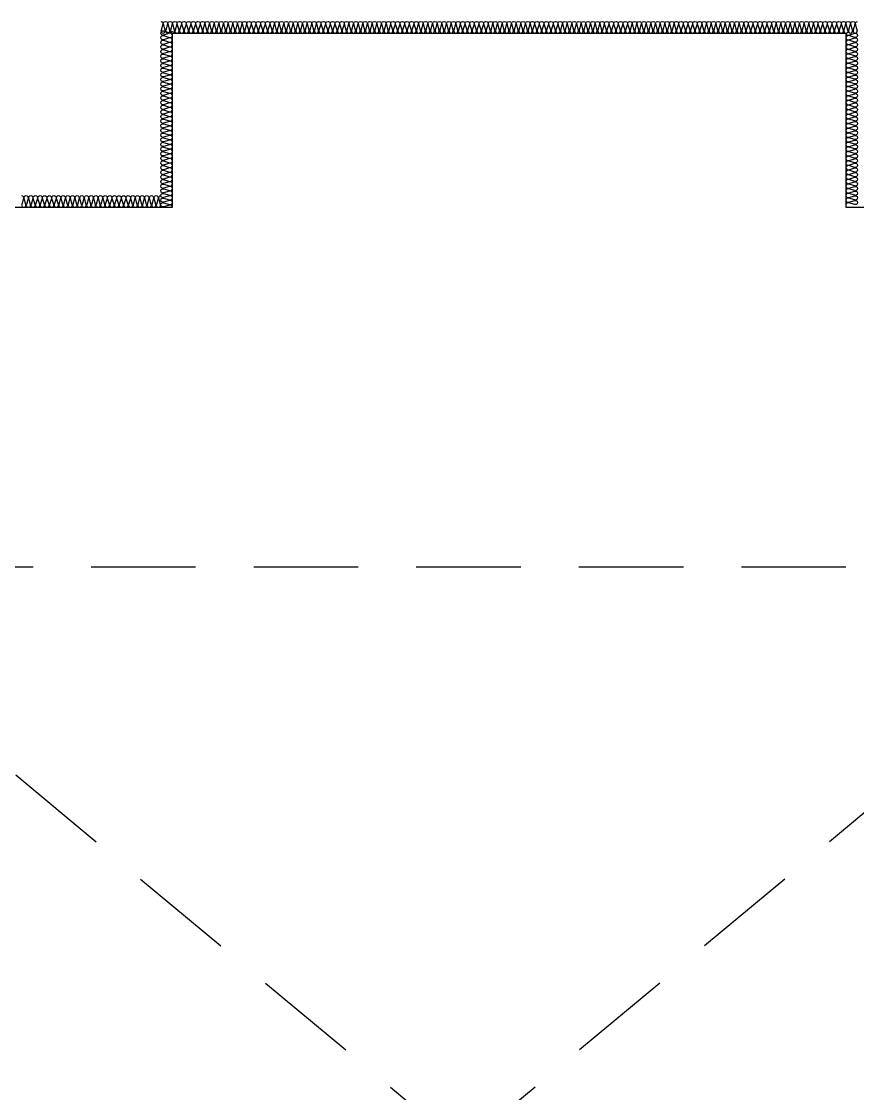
# Model space of a CAD drawing. Header units: millimetres. Extents: x 17311 to 801382, y -242618 to -104888.
# Drawn here: x 537811 to 541411, y -199148 to -194529 of the extents above; entities that cross this region are included whole.
import ezdxf

# ---------------------------------------------------------------- set-up
doc = ezdxf.new("R2010")
doc.units = ezdxf.units.MM
doc.header["$LTSCALE"] = 250
doc.linetypes.add('HID', pattern=[2.8, 1.8, -1])
doc.layers.add('A-ELE-8', color=8, linetype='Continuous')
doc.layers.add('ISL', color=251, linetype='Continuous')

msp = doc.modelspace()

# ---------------------------------------------------------------- linework, layer by layer
at = {"layer": 'A-ELE-8', "linetype": 'HID'}
for p, q in [((542710.7, -196879.5), (536710.7, -201879.5)), ((536710.7, -196879.5), (542710.7, -201879.5))]:
    msp.add_line(p, q, dxfattribs=at)
msp.add_lwpolyline([(536710.7, -196879.5), (542710.7, -196879.5), (542710.7, -201879.5), (536710.7, -201879.5)], close=True, dxfattribs=at)
at = {"layer": 'ISL'}
for points in [[(538410.7, -194529.5, -0.509039), (538419.5, -194541.6), (538411.8, -194567.4, 0.509267), (538420.7, -194579.5, 0.509267), (538429.5, -194567.4), (538421.8, -194541.6, -1.372593), (538439.5, -194541.6), (538431.8, -194567.4, 0.509267), (538440.7, -194579.5, 0.509267), (538449.5, -194567.4), (538441.8, -194541.6, -1.372593), (538459.5, -194541.6), (538451.8, -194567.4, 0.509267), (538460.7, -194579.5, 0.509267), (538469.5, -194567.4), (538461.8, -194541.6, -1.372593), (538479.5, -194541.6), (538471.8, -194567.4, 0.509267), (538480.7, -194579.5, 0.509267), (538489.5, -194567.4), (538481.8, -194541.6, -1.372593), (538499.5, -194541.6), (538491.8, -194567.4, 0.509267), (538500.7, -194579.5, 0.509267), (538509.5, -194567.4), (538501.8, -194541.6, -1.372593), (538519.5, -194541.6), (538511.8, -194567.4, 0.509267), (538520.7, -194579.5, 0.509267), (538529.5, -194567.4), (538521.8, -194541.6, -1.372593), (538539.5, -194541.6), (538531.8, -194567.4, 0.509267), (538540.7, -194579.5, 0.509267), (538549.5, -194567.4), (538541.8, -194541.6, -1.372593), (538559.5, -194541.6), (538551.8, -194567.4, 0.509267), (538560.7, -194579.5, 0.509267), (538569.5, -194567.4), (538561.8, -194541.6, -1.372593), (538579.5, -194541.6), (538571.8, -194567.4, 0.509267), (538580.7, -194579.5, 0.509267), (538589.5, -194567.4), (538581.8, -194541.6, -1.372593), (538599.5, -194541.6), (538591.8, -194567.4, 0.509267), (538600.7, -194579.5, 0.509267), (538609.5, -194567.4), (538601.8, -194541.6, -1.372593), (538619.5, -194541.6), (538611.8, -194567.4, 0.509267), (538620.7, -194579.5, 0.509267), (538629.5, -194567.4), (538621.8, -194541.6, -1.372593), (538639.5, -194541.6), (538631.8, -194567.4, 0.509267), (538640.7, -194579.5, 0.509267), (538649.5, -194567.4), (538641.8, -194541.6, -1.372593), (538659.5, -194541.6), (538651.8, -194567.4, 0.509267), (538660.7, -194579.5, 0.509267), (538669.5, -194567.4), (538661.8, -194541.6, -1.372593), (538679.5, -194541.6), (538671.8, -194567.4, 0.509267), (538680.7, -194579.5, 0.509267), (538689.5, -194567.4), (538681.8, -194541.6, -1.372593), (538699.5, -194541.6), (538691.8, -194567.4, 0.509267), (538700.7, -194579.5, 0.509267), (538709.5, -194567.4), (538701.8, -194541.6, -1.372593), (538719.5, -194541.6), (538711.8, -194567.4, 0.509267), (538720.7, -194579.5, 0.509267), (538729.5, -194567.4), (538721.8, -194541.6, -1.372593), (538739.5, -194541.6), (538731.8, -194567.4, 0.509267), (538740.7, -194579.5, 0.509267), (538749.5, -194567.4), (538741.8, -194541.6, -1.372593), (538759.5, -194541.6), (538751.8, -194567.4, 0.509267), (538760.7, -194579.5, 0.509267), (538769.5, -194567.4), (538761.8, -194541.6, -1.372593), (538779.5, -194541.6), (538771.8, -194567.4, 0.509267), (538780.7, -194579.5, 0.509267), (538789.5, -194567.4), (538781.8, -194541.6, -1.372593), (538799.5, -194541.6), (538791.8, -194567.4, 0.509267), (538800.7, -194579.5, 0.509267), (538809.5, -194567.4), (538801.8, -194541.6, -1.372593), (538819.5, -194541.6), (538811.8, -194567.4, 0.509267), (538820.7, -194579.5, 0.509267), (538829.5, -194567.4), (538821.8, -194541.6, -1.372593), (538839.5, -194541.6), (538831.8, -194567.4, 0.509267), (538840.7, -194579.5, 0.509267), (538849.5, -194567.4), (538841.8, -194541.6, -1.372593), (538859.5, -194541.6), (538851.8, -194567.4, 0.509267), (538860.7, -194579.5, 0.509267), (538869.5, -194567.4), (538861.8, -194541.6, -1.372593), (538879.5, -194541.6), (538871.8, -194567.4, 0.509267), (538880.7, -194579.5, 0.509267), (538889.5, -194567.4), (538881.8, -194541.6, -1.372593), (538899.5, -194541.6), (538891.8, -194567.4, 0.509267), (538900.7, -194579.5, 0.509267), (538909.5, -194567.4), (538901.8, -194541.6, -1.372593), (538919.5, -194541.6), (538911.8, -194567.4, 0.509267), (538920.7, -194579.5, 0.509267), (538929.5, -194567.4), (538921.8, -194541.6, -1.372593), (538939.5, -194541.6), (538931.8, -194567.4, 0.509267), (538940.7, -194579.5, 0.509267), (538949.5, -194567.4), (538941.8, -194541.6, -1.372593), (538959.5, -194541.6), (538951.8, -194567.4, 0.509267), (538960.7, -194579.5, 0.509267), (538969.5, -194567.4), (538961.8, -194541.6, -1.372593), (538979.5, -194541.6), (538971.8, -194567.4, 0.509267), (538980.7, -194579.5, 0.509267), (538989.5, -194567.4), (538981.8, -194541.6, -1.372593), (538999.5, -194541.6), (538991.8, -194567.4, 0.509267), (539000.7, -194579.5, 0.509267), (539009.5, -194567.4), (539001.8, -194541.6, -1.372593), (539019.5, -194541.6), (539011.8, -194567.4, 0.509267), (539020.7, -194579.5, 0.509267), (539029.5, -194567.4), (539021.8, -194541.6, -1.372593), (539039.5, -194541.6), (539031.8, -194567.4, 0.509267), (539040.7, -194579.5, 0.509267), (539049.5, -194567.4), (539041.8, -194541.6, -1.372593), (539059.5, -194541.6), (539051.8, -194567.4, 0.509267), (539060.7, -194579.5, 0.509267), (539069.5, -194567.4), (539061.8, -194541.6, -1.372593), (539079.5, -194541.6), (539071.8, -194567.4, 0.509267), (539080.7, -194579.5, 0.509267), (539089.5, -194567.4), (539081.8, -194541.6, -1.372593), (539099.5, -194541.6), (539091.8, -194567.4, 0.509267), (539100.7, -194579.5, 0.509267), (539109.5, -194567.4), (539101.8, -194541.6, -1.372593), (539119.5, -194541.6), (539111.8, -194567.4, 0.509267), (539120.7, -194579.5, 0.509267), (539129.5, -194567.4), (539121.8, -194541.6, -1.372593), (539139.5, -194541.6), (539131.8, -194567.4, 0.509267), (539140.7, -194579.5, 0.509267), (539149.5, -194567.4), (539141.8, -194541.6, -1.372593), (539159.5, -194541.6), (539151.8, -194567.4, 0.509267), (539160.7, -194579.5, 0.509267), (539169.5, -194567.4), (539161.8, -194541.6, -1.372593), (539179.5, -194541.6), (539171.8, -194567.4, 0.509267), (539180.7, -194579.5, 0.509267), (539189.5, -194567.4), (539181.8, -194541.6, -1.372593), (539199.5, -194541.6), (539191.8, -194567.4, 0.509267), (539200.7, -194579.5, 0.509267), (539209.5, -194567.4), (539201.8, -194541.6, -1.372593), (539219.5, -194541.6), (539211.8, -194567.4, 0.509267), (539220.7, -194579.5, 0.509267), (539229.5, -194567.4), (539221.8, -194541.6, -1.372593), (539239.5, -194541.6), (539231.8, -194567.4, 0.509267), (539240.7, -194579.5, 0.509267), (539249.5, -194567.4), (539241.8, -194541.6, -1.372593), (539259.5, -194541.6), (539251.8, -194567.4, 0.509267), (539260.7, -194579.5, 0.509267), (539269.5, -194567.4), (539261.8, -194541.6, -1.372593), (539279.5, -194541.6), (539271.8, -194567.4, 0.509267), (539280.7, -194579.5, 0.509267), (539289.5, -194567.4), (539281.8, -194541.6, -1.372593), (539299.5, -194541.6), (539291.8, -194567.4, 0.509267), (539300.7, -194579.5, 0.509267), (539309.5, -194567.4), (539301.8, -194541.6, -1.372593), (539319.5, -194541.6), (539311.8, -194567.4, 0.509267), (539320.7, -194579.5, 0.509267), (539329.5, -194567.4), (539321.8, -194541.6, -1.372593), (539339.5, -194541.6), (539331.8, -194567.4, 0.509267), (539340.7, -194579.5, 0.509267), (539349.5, -194567.4), (539341.8, -194541.6, -1.372593), (539359.5, -194541.6), (539351.8, -194567.4, 0.509267), (539360.7, -194579.5, 0.509267), (539369.5, -194567.4), (539361.8, -194541.6, -1.372593), (539379.5, -194541.6), (539371.8, -194567.4, 0.509267), (539380.7, -194579.5, 0.509267), (539389.5, -194567.4), (539381.8, -194541.6, -1.372593), (539399.5, -194541.6), (539391.8, -194567.4, 0.509267), (539400.7, -194579.5, 0.509267), (539409.5, -194567.4), (539401.8, -194541.6, -1.372593), (539419.5, -194541.6), (539411.8, -194567.4, 0.509267), (539420.7, -194579.5, 0.509267), (539429.5, -194567.4), (539421.8, -194541.6, -1.372593), (539439.5, -194541.6), (539431.8, -194567.4, 0.509267), (539440.7, -194579.5, 0.509267), (539449.5, -194567.4), (539441.8, -194541.6, -1.372593), (539459.5, -194541.6), (539451.8, -194567.4, 0.509267), (539460.7, -194579.5, 0.509267), (539469.5, -194567.4), (539461.8, -194541.6, -1.372593), (539479.5, -194541.6), (539471.8, -194567.4, 0.509267), (539480.7, -194579.5, 0.509267), (539489.5, -194567.4), (539481.8, -194541.6, -1.372593), (539499.5, -194541.6), (539491.8, -194567.4, 0.509267), (539500.7, -194579.5, 0.509267), (539509.5, -194567.4), (539501.8, -194541.6, -1.372593), (539519.5, -194541.6), (539511.8, -194567.4, 0.509267), (539520.7, -194579.5, 0.509267), (539529.5, -194567.4), (539521.8, -194541.6, -1.372593), (539539.5, -194541.6), (539531.8, -194567.4, 0.509267), (539540.7, -194579.5, 0.509267), (539549.5, -194567.4), (539541.8, -194541.6, -1.372593), (539559.5, -194541.6), (539551.8, -194567.4, 0.509267), (539560.7, -194579.5, 0.509267), (539569.5, -194567.4), (539561.8, -194541.6, -1.372593), (539579.5, -194541.6), (539571.8, -194567.4, 0.509267), (539580.7, -194579.5, 0.509267), (539589.5, -194567.4), (539581.8, -194541.6, -1.372593), (539599.5, -194541.6), (539591.8, -194567.4, 0.509267), (539600.7, -194579.5, 0.509267), (539609.5, -194567.4), (539601.8, -194541.6, -1.372593), (539619.5, -194541.6), (539611.8, -194567.4, 0.509267), (539620.7, -194579.5, 0.509267), (539629.5, -194567.4), (539621.8, -194541.6, -1.372593), (539639.5, -194541.6), (539631.8, -194567.4, 0.509267), (539640.7, -194579.5, 0.509267), (539649.5, -194567.4), (539641.8, -194541.6, -1.372593), (539659.5, -194541.6), (539651.8, -194567.4, 0.509267), (539660.7, -194579.5, 0.509267), (539669.5, -194567.4), (539661.8, -194541.6, -1.372593), (539679.5, -194541.6), (539671.8, -194567.4, 0.509267), (539680.7, -194579.5, 0.509267), (539689.5, -194567.4), (539681.8, -194541.6, -1.372593), (539699.5, -194541.6), (539691.8, -194567.4, 0.509267), (539700.7, -194579.5, 0.509267), (539709.5, -194567.4), (539701.8, -194541.6, -1.372593), (539719.5, -194541.6), (539711.8, -194567.4, 0.509267), (539720.7, -194579.5, 0.509267), (539729.5, -194567.4), (539721.8, -194541.6, -1.372593), (539739.5, -194541.6), (539731.8, -194567.4, 0.509267), (539740.7, -194579.5, 0.509267), (539749.5, -194567.4), (539741.8, -194541.6, -1.372593), (539759.5, -194541.6), (539751.8, -194567.4, 0.509267), (539760.7, -194579.5, 0.509267), (539769.5, -194567.4), (539761.8, -194541.6, -1.372593), (539779.5, -194541.6), (539771.8, -194567.4, 0.509267), (539780.7, -194579.5, 0.509267), (539789.5, -194567.4), (539781.8, -194541.6, -1.372593), (539799.5, -194541.6), (539791.8, -194567.4, 0.509267), (539800.7, -194579.5, 0.509267), (539809.5, -194567.4), (539801.8, -194541.6, -1.372593), (539819.5, -194541.6), (539811.8, -194567.4, 0.509267), (539820.7, -194579.5, 0.509267), (539829.5, -194567.4), (539821.8, -194541.6, -1.372593), (539839.5, -194541.6), (539831.8, -194567.4, 0.509267), (539840.7, -194579.5, 0.509267), (539849.5, -194567.4), (539841.8, -194541.6, -1.372593), (539859.5, -194541.6), (539851.8, -194567.4, 0.509267), (539860.7, -194579.5, 0.509267), (539869.5, -194567.4), (539861.8, -194541.6, -1.372593), (539879.5, -194541.6), (539871.8, -194567.4, 0.509267), (539880.7, -194579.5, 0.509267), (539889.5, -194567.4), (539881.8, -194541.6, -1.372593), (539899.5, -194541.6), (539891.8, -194567.4, 0.509267), (539900.7, -194579.5, 0.509267), (539909.5, -194567.4), (539901.8, -194541.6, -1.372593), (539919.5, -194541.6), (539911.8, -194567.4, 0.509267), (539920.7, -194579.5, 0.509267), (539929.5, -194567.4), (539921.8, -194541.6, -1.372593), (539939.5, -194541.6), (539931.8, -194567.4, 0.509267), (539940.7, -194579.5, 0.509267), (539949.5, -194567.4), (539941.8, -194541.6, -1.372593), (539959.5, -194541.6), (539951.8, -194567.4, 0.509267), (539960.7, -194579.5, 0.509267), (539969.5, -194567.4), (539961.8, -194541.6, -1.372593), (539979.5, -194541.6), (539971.8, -194567.4, 0.509267), (539980.7, -194579.5, 0.509267), (539989.5, -194567.4), (539981.8, -194541.6, -1.372593), (539999.5, -194541.6), (539991.8, -194567.4, 0.509267), (540000.7, -194579.5, 0.509267), (540009.5, -194567.4), (540001.8, -194541.6, -1.372593), (540019.5, -194541.6), (540011.8, -194567.4, 0.509267), (540020.7, -194579.5, 0.509267), (540029.5, -194567.4), (540021.8, -194541.6, -1.372593), (540039.5, -194541.6), (540031.8, -194567.4, 0.509267), (540040.7, -194579.5, 0.509267), (540049.5, -194567.4), (540041.8, -194541.6, -1.372593), (540059.5, -194541.6), (540051.8, -194567.4, 0.509267), (540060.7, -194579.5, 0.509267), (540069.5, -194567.4), (540061.8, -194541.6, -1.372593), (540079.5, -194541.6), (540071.8, -194567.4, 0.509267), (540080.7, -194579.5, 0.509267), (540089.5, -194567.4), (540081.8, -194541.6, -1.372593), (540099.5, -194541.6), (540091.8, -194567.4, 0.509267), (540100.7, -194579.5, 0.509267), (540109.5, -194567.4), (540101.8, -194541.6, -1.372593), (540119.5, -194541.6), (540111.8, -194567.4, 0.509267), (540120.7, -194579.5, 0.509267), (540129.5, -194567.4), (540121.8, -194541.6, -1.372593), (540139.5, -194541.6), (540131.8, -194567.4, 0.509267), (540140.7, -194579.5, 0.509267), (540149.5, -194567.4), (540141.8, -194541.6, -1.372593), (540159.5, -194541.6), (540151.8, -194567.4, 0.509267), (540160.7, -194579.5, 0.509267), (540169.5, -194567.4), (540161.8, -194541.6, -1.372593), (540179.5, -194541.6), (540171.8, -194567.4, 0.509267), (540180.7, -194579.5, 0.509267), (540189.5, -194567.4), (540181.8, -194541.6, -1.372593), (540199.5, -194541.6), (540191.8, -194567.4, 0.509267), (540200.7, -194579.5, 0.509267), (540209.5, -194567.4), (540201.8, -194541.6, -1.372593), (540219.5, -194541.6), (540211.8, -194567.4, 0.509267), (540220.7, -194579.5, 0.509267), (540229.5, -194567.4), (540221.8, -194541.6, -1.372593), (540239.5, -194541.6), (540231.8, -194567.4, 0.509267), (540240.7, -194579.5, 0.509267), (540249.5, -194567.4), (540241.8, -194541.6, -1.372593), (540259.5, -194541.6), (540251.8, -194567.4, 0.509267), (540260.7, -194579.5, 0.509267), (540269.5, -194567.4), (540261.8, -194541.6, -1.372593), (540279.5, -194541.6), (540271.8, -194567.4, 0.509267), (540280.7, -194579.5, 0.509267), (540289.5, -194567.4), (540281.8, -194541.6, -1.372593), (540299.5, -194541.6), (540291.8, -194567.4, 0.509267), (540300.7, -194579.5, 0.509267), (540309.5, -194567.4), (540301.8, -194541.6, -1.372593), (540319.5, -194541.6), (540311.8, -194567.4, 0.509267), (540320.7, -194579.5, 0.509267), (540329.5, -194567.4), (540321.8, -194541.6, -1.372593), (540339.5, -194541.6), (540331.8, -194567.4, 0.509267), (540340.7, -194579.5, 0.509267), (540349.5, -194567.4), (540341.8, -194541.6, -1.372593), (540359.5, -194541.6), (540351.8, -194567.4, 0.509267), (540360.7, -194579.5, 0.509267), (540369.5, -194567.4), (540361.8, -194541.6, -1.372593), (540379.5, -194541.6), (540371.8, -194567.4, 0.509267), (540380.7, -194579.5, 0.509267), (540389.5, -194567.4), (540381.8, -194541.6, -1.372593), (540399.5, -194541.6), (540391.8, -194567.4, 0.509267), (540400.7, -194579.5, 0.509267), (540409.5, -194567.4), (540401.8, -194541.6, -1.372593), (540419.5, -194541.6), (540411.8, -194567.4, 0.509267), (540420.7, -194579.5, 0.509267), (540429.5, -194567.4), (540421.8, -194541.6, -1.372593), (540439.5, -194541.6), (540431.8, -194567.4, 0.509267), (540440.7, -194579.5, 0.509267), (540449.5, -194567.4), (540441.8, -194541.6, -1.372593), (540459.5, -194541.6), (540451.8, -194567.4, 0.509267), (540460.7, -194579.5, 0.509267), (540469.5, -194567.4), (540461.8, -194541.6, -1.372593), (540479.5, -194541.6), (540471.8, -194567.4, 0.509267), (540480.7, -194579.5, 0.509267), (540489.5, -194567.4), (540481.8, -194541.6, -1.372593), (540499.5, -194541.6), (540491.8, -194567.4, 0.509267), (540500.7, -194579.5, 0.509267), (540509.5, -194567.4), (540501.8, -194541.6, -1.372593), (540519.5, -194541.6), (540511.8, -194567.4, 0.509267), (540520.7, -194579.5, 0.509267), (540529.5, -194567.4), (540521.8, -194541.6, -1.372593), (540539.5, -194541.6), (540531.8, -194567.4, 0.509267), (540540.7, -194579.5, 0.509267), (540549.5, -194567.4), (540541.8, -194541.6, -1.372593), (540559.5, -194541.6), (540551.8, -194567.4, 0.509267), (540560.7, -194579.5, 0.509267), (540569.5, -194567.4), (540561.8, -194541.6, -1.372593), (540579.5, -194541.6), (540571.8, -194567.4, 0.509267), (540580.7, -194579.5, 0.509267), (540589.5, -194567.4), (540581.8, -194541.6, -1.372593), (540599.5, -194541.6), (540591.8, -194567.4, 0.509267), (540600.7, -194579.5, 0.509267), (540609.5, -194567.4), (540601.8, -194541.6, -1.372593), (540619.5, -194541.6), (540611.8, -194567.4, 0.509267), (540620.7, -194579.5, 0.509267), (540629.5, -194567.4), (540621.8, -194541.6, -1.372593), (540639.5, -194541.6), (540631.8, -194567.4, 0.509267), (540640.7, -194579.5, 0.509267), (540649.5, -194567.4), (540641.8, -194541.6, -1.372593), (540659.5, -194541.6), (540651.8, -194567.4, 0.509267), (540660.7, -194579.5, 0.509267), (540669.5, -194567.4), (540661.8, -194541.6, -1.372593), (540679.5, -194541.6), (540671.8, -194567.4, 0.509267), (540680.7, -194579.5, 0.509267), (540689.5, -194567.4), (540681.8, -194541.6, -1.372593), (540699.5, -194541.6), (540691.8, -194567.4, 0.509267), (540700.7, -194579.5, 0.509267), (540709.5, -194567.4), (540701.8, -194541.6, -1.372593), (540719.5, -194541.6), (540711.8, -194567.4, 0.509267), (540720.7, -194579.5, 0.509267), (540729.5, -194567.4), (540721.8, -194541.6, -1.372593), (540739.5, -194541.6), (540731.8, -194567.4, 0.509267), (540740.7, -194579.5, 0.509267), (540749.5, -194567.4), (540741.8, -194541.6, -1.372593), (540759.5, -194541.6), (540751.8, -194567.4, 0.509267), (540760.7, -194579.5, 0.509267), (540769.5, -194567.4), (540761.8, -194541.6, -1.372593), (540779.5, -194541.6), (540771.8, -194567.4, 0.509267), (540780.7, -194579.5, 0.509267), (540789.5, -194567.4), (540781.8, -194541.6, -1.372593), (540799.5, -194541.6), (540791.8, -194567.4, 0.509267), (540800.7, -194579.5, 0.509267), (540809.5, -194567.4), (540801.8, -194541.6, -1.372593), (540819.5, -194541.6), (540811.8, -194567.4, 0.509267), (540820.7, -194579.5, 0.509267), (540829.5, -194567.4), (540821.8, -194541.6, -1.372593), (540839.5, -194541.6), (540831.8, -194567.4, 0.509267), (540840.7, -194579.5, 0.509267), (540849.5, -194567.4), (540841.8, -194541.6, -1.372593), (540859.5, -194541.6), (540851.8, -194567.4, 0.509267), (540860.7, -194579.5, 0.509267), (540869.5, -194567.4), (540861.8, -194541.6, -1.372593), (540879.5, -194541.6), (540871.8, -194567.4, 0.509267), (540880.7, -194579.5, 0.509267), (540889.5, -194567.4), (540881.8, -194541.6, -1.372593), (540899.5, -194541.6), (540891.8, -194567.4, 0.509267), (540900.7, -194579.5, 0.509267), (540909.5, -194567.4), (540901.8, -194541.6, -1.372593), (540919.5, -194541.6), (540911.8, -194567.4, 0.509267), (540920.7, -194579.5, 0.509267), (540929.5, -194567.4), (540921.8, -194541.6, -1.372593), (540939.5, -194541.6), (540931.8, -194567.4, 0.509267), (540940.7, -194579.5, 0.509267), (540949.5, -194567.4), (540941.8, -194541.6, -1.372593), (540959.5, -194541.6), (540951.8, -194567.4, 0.509267), (540960.7, -194579.5, 0.509267), (540969.5, -194567.4), (540961.8, -194541.6, -1.372593), (540979.5, -194541.6), (540971.8, -194567.4, 0.509267), (540980.7, -194579.5, 0.509267), (540989.5, -194567.4), (540981.8, -194541.6, -1.372593), (540999.5, -194541.6), (540991.8, -194567.4, 0.509267), (541000.7, -194579.5, 0.509267), (541009.5, -194567.4), (541001.8, -194541.6, -1.372593), (541019.5, -194541.6), (541011.8, -194567.4, 0.509267), (541020.7, -194579.5, 0.509267), (541029.5, -194567.4), (541021.8, -194541.6, -1.372593), (541039.5, -194541.6), (541031.8, -194567.4, 0.509267), (541040.7, -194579.5, 0.509267), (541049.5, -194567.4), (541041.8, -194541.6, -1.372593), (541059.5, -194541.6), (541051.8, -194567.4, 0.509267), (541060.7, -194579.5, 0.509267), (541069.5, -194567.4), (541061.8, -194541.6, -1.372593), (541079.5, -194541.6), (541071.8, -194567.4, 0.509267), (541080.7, -194579.5, 0.509267), (541089.5, -194567.4), (541081.8, -194541.6, -1.372593), (541099.5, -194541.6), (541091.8, -194567.4, 0.509267), (541100.7, -194579.5, 0.509267), (541109.5, -194567.4), (541101.8, -194541.6, -1.372593), (541119.5, -194541.6), (541111.8, -194567.4, 0.509267), (541120.7, -194579.5, 0.509267), (541129.5, -194567.4), (541121.8, -194541.6, -1.372593), (541139.5, -194541.6), (541131.8, -194567.4, 0.509267), (541140.7, -194579.5, 0.509267), (541149.5, -194567.4), (541141.8, -194541.6, -1.372593), (541159.5, -194541.6), (541151.8, -194567.4, 0.509267), (541160.7, -194579.5, 0.509267), (541169.5, -194567.4), (541161.8, -194541.6, -1.372593), (541179.5, -194541.6), (541171.8, -194567.4, 0.509267), (541180.7, -194579.5, 0.509267), (541189.5, -194567.4), (541181.8, -194541.6, -1.372593), (541199.5, -194541.6), (541191.8, -194567.4, 0.509267), (541200.7, -194579.5, 0.509267), (541209.5, -194567.4), (541201.8, -194541.6, -1.372593), (541219.5, -194541.6), (541211.8, -194567.4, 0.509267), (541220.7, -194579.5, 0.509267), (541229.5, -194567.4), (541221.8, -194541.6, -1.372593), (541239.5, -194541.6), (541231.8, -194567.4, 0.509267), (541240.7, -194579.5, 0.509267), (541249.5, -194567.4), (541241.8, -194541.6, -1.372593), (541259.5, -194541.6), (541251.8, -194567.4, 0.509267), (541260.7, -194579.5, 0.509267), (541269.5, -194567.4), (541261.8, -194541.6, -1.372593), (541279.5, -194541.6), (541271.8, -194567.4, 0.509267), (541280.7, -194579.5, 0.509267), (541289.5, -194567.4), (541281.8, -194541.6, -1.372593), (541299.5, -194541.6), (541291.8, -194567.4, 0.509267), (541300.7, -194579.5, 0.509267), (541309.5, -194567.4), (541301.8, -194541.6, -1.372593), (541319.5, -194541.6), (541311.8, -194567.4, 0.509267), (541320.7, -194579.5, 0.509267), (541329.5, -194567.4), (541321.8, -194541.6, -1.372593), (541339.5, -194541.6), (541331.8, -194567.4, 0.509267), (541340.7, -194579.5, 0.509267), (541349.5, -194567.4), (541341.8, -194541.6, -1.372593), (541359.5, -194541.6), (541351.8, -194567.4, 0.509267), (541360.7, -194579.5, 0.509267), (541369.5, -194567.4), (541361.8, -194541.6, -1.372593), (541379.5, -194541.6), (541371.8, -194567.4, 0.509267), (541380.7, -194579.5, 0.509267), (541389.5, -194567.4), (541381.8, -194541.6, -1.372593), (541399.5, -194541.6), (541391.8, -194567.4, 0.509267), (541400.7, -194579.5, 0.509267), (541409.5, -194567.4), (541401.8, -194541.6, -0.508361), (541410.7, -194529.5)], [(538460.7, -195329.5, 0.509267), (538448.5, -195320.6), (538422.8, -195328.3, -1.372593), (538422.8, -195310.6), (538448.5, -195318.3, 0.509267), (538460.7, -195309.5, 0.509267), (538448.5, -195300.6), (538422.8, -195308.3, -1.372593), (538422.8, -195290.6), (538448.5, -195298.3, 0.509267), (538460.7, -195289.5, 0.509267), (538448.5, -195280.6), (538422.8, -195288.3, -1.372593), (538422.8, -195270.6), (538448.5, -195278.3, 0.509267), (538460.7, -195269.5, 0.509267), (538448.5, -195260.6), (538422.8, -195268.3, -1.372593), (538422.8, -195250.6), (538448.5, -195258.3, 0.509267), (538460.7, -195249.5, 0.509267), (538448.5, -195240.6), (538422.8, -195248.3, -1.372593), (538422.8, -195230.6), (538448.5, -195238.3, 0.509267), (538460.7, -195229.5, 0.509267), (538448.5, -195220.6), (538422.8, -195228.3, -1.372593), (538422.8, -195210.6), (538448.5, -195218.3, 0.509267), (538460.7, -195209.5, 0.509267), (538448.5, -195200.6), (538422.8, -195208.3, -1.372593), (538422.8, -195190.6), (538448.5, -195198.3, 0.509267), (538460.7, -195189.5, 0.509267), (538448.5, -195180.6), (538422.8, -195188.3, -1.372593), (538422.8, -195170.6), (538448.5, -195178.3, 0.509267), (538460.7, -195169.5, 0.509267), (538448.5, -195160.6), (538422.8, -195168.3, -1.372593), (538422.8, -195150.6), (538448.5, -195158.3, 0.509267), (538460.7, -195149.5, 0.509267), (538448.5, -195140.6), (538422.8, -195148.3, -1.372593), (538422.8, -195130.6), (538448.5, -195138.3, 0.509267), (538460.7, -195129.5, 0.509267), (538448.5, -195120.6), (538422.8, -195128.3, -1.372593), (538422.8, -195110.6), (538448.5, -195118.3, 0.509267), (538460.7, -195109.5, 0.509267), (538448.5, -195100.6), (538422.8, -195108.3, -1.372593), (538422.8, -195090.6), (538448.5, -195098.3, 0.509267), (538460.7, -195089.5, 0.509267), (538448.5, -195080.6), (538422.8, -195088.3, -1.372593), (538422.8, -195070.6), (538448.5, -195078.3, 0.509267), (538460.7, -195069.5, 0.509267), (538448.5, -195060.6), (538422.8, -195068.3, -1.372593), (538422.8, -195050.6), (538448.5, -195058.3, 0.509267), (538460.7, -195049.5, 0.509267), (538448.5, -195040.6), (538422.8, -195048.3, -1.372593), (538422.8, -195030.6), (538448.5, -195038.3, 0.509267), (538460.7, -195029.5, 0.509267), (538448.5, -195020.6), (538422.8, -195028.3, -1.372593), (538422.8, -195010.6), (538448.5, -195018.3, 0.509267), (538460.7, -195009.5, 0.509267), (538448.5, -195000.6), (538422.8, -195008.3, -1.372593), (538422.8, -194990.6), (538448.5, -194998.3, 0.509267), (538460.7, -194989.5, 0.509267), (538448.5, -194980.6), (538422.8, -194988.3, -1.372593), (538422.8, -194970.6), (538448.5, -194978.3, 0.509267), (538460.7, -194969.5, 0.509267), (538448.5, -194960.6), (538422.8, -194968.3, -1.372593), (538422.8, -194950.6), (538448.5, -194958.3, 0.509267), (538460.7, -194949.5, 0.509267), (538448.5, -194940.6), (538422.8, -194948.3, -1.372593), (538422.8, -194930.6), (538448.5, -194938.3, 0.509267), (538460.7, -194929.5, 0.509267), (538448.5, -194920.6), (538422.8, -194928.3, -1.372593), (538422.8, -194910.6), (538448.5, -194918.3, 0.509267), (538460.7, -194909.5, 0.509267), (538448.5, -194900.6), (538422.8, -194908.3, -1.372593), (538422.8, -194890.6), (538448.5, -194898.3, 0.509267), (538460.7, -194889.5, 0.509267), (538448.5, -194880.6), (538422.8, -194888.3, -1.372593), (538422.8, -194870.6), (538448.5, -194878.3, 0.509267), (538460.7, -194869.5, 0.509267), (538448.5, -194860.6), (538422.8, -194868.3, -1.372593), (538422.8, -194850.6), (538448.5, -194858.3, 0.509267), (538460.7, -194849.5, 0.509267), (538448.5, -194840.6), (538422.8, -194848.3, -1.372593), (538422.8, -194830.6), (538448.5, -194838.3, 0.509267), (538460.7, -194829.5, 0.509267), (538448.5, -194820.6), (538422.8, -194828.3, -1.372593), (538422.8, -194810.6), (538448.5, -194818.3, 0.509267), (538460.7, -194809.5, 0.509267), (538448.5, -194800.6), (538422.8, -194808.3, -1.372593), (538422.8, -194790.6), (538448.5, -194798.3, 0.509267), (538460.7, -194789.5, 0.509267), (538448.5, -194780.6), (538422.8, -194788.3, -1.372593), (538422.8, -194770.6), (538448.5, -194778.3, 0.509267), (538460.7, -194769.5, 0.509267), (538448.5, -194760.6), (538422.8, -194768.3, -1.372593), (538422.8, -194750.6), (538448.5, -194758.3, 0.509267), (538460.7, -194749.5, 0.509267), (538448.5, -194740.6), (538422.8, -194748.3, -1.372593), (538422.8, -194730.6), (538448.5, -194738.3, 0.509267), (538460.7, -194729.5, 0.509267), (538448.5, -194720.6), (538422.8, -194728.3, -1.372593), (538422.8, -194710.6), (538448.5, -194718.3, 0.509267), (538460.7, -194709.5, 0.509267), (538448.5, -194700.6), (538422.8, -194708.3, -1.372593), (538422.8, -194690.6), (538448.5, -194698.3, 0.509267), (538460.7, -194689.5, 0.509267), (538448.5, -194680.6), (538422.8, -194688.3, -1.372593), (538422.8, -194670.6), (538448.5, -194678.3, 0.509267), (538460.7, -194669.5, 0.509267), (538448.5, -194660.6), (538422.8, -194668.3, -1.372593), (538422.8, -194650.6), (538448.5, -194658.3, 0.509267), (538460.7, -194649.5, 0.509267), (538448.5, -194640.6), (538422.8, -194648.3, -1.372593), (538422.8, -194630.6), (538448.5, -194638.3, 0.509267), (538460.7, -194629.5, 0.509267), (538448.5, -194620.6), (538422.8, -194628.3, -1.372593), (538422.8, -194610.6), (538448.5, -194618.3, 0.509267), (538460.7, -194609.5, 0.509267), (538448.5, -194600.6), (538422.8, -194608.3, -1.372593), (538422.8, -194590.6), (538448.5, -194598.3, 0.509267), (538460.7, -194589.5, 0.509267), (538448.5, -194580.6), (538422.8, -194588.3, -1.372593), (538422.8, -194570.6), (538448.5, -194578.3, 0.509267), (538460.7, -194569.5)], [(541360.7, -194579.5, 0.509267), (541372.8, -194588.3), (541398.5, -194580.7, -1.372593), (541398.5, -194598.3), (541372.8, -194590.7, 0.509267), (541360.7, -194599.5, 0.509267), (541372.8, -194608.3), (541398.5, -194600.7, -1.372593), (541398.5, -194618.3), (541372.8, -194610.7, 0.509267), (541360.7, -194619.5, 0.509267), (541372.8, -194628.3), (541398.5, -194620.7, -1.372593), (541398.5, -194638.3), (541372.8, -194630.7, 0.509267), (541360.7, -194639.5, 0.509267), (541372.8, -194648.3), (541398.5, -194640.7, -1.372593), (541398.5, -194658.3), (541372.8, -194650.7, 0.509267), (541360.7, -194659.5, 0.509267), (541372.8, -194668.3), (541398.5, -194660.7, -1.372593), (541398.5, -194678.3), (541372.8, -194670.7, 0.509267), (541360.7, -194679.5, 0.509267), (541372.8, -194688.3), (541398.5, -194680.7, -1.372593), (541398.5, -194698.3), (541372.8, -194690.7, 0.509267), (541360.7, -194699.5, 0.509267), (541372.8, -194708.3), (541398.5, -194700.7, -1.372593), (541398.5, -194718.3), (541372.8, -194710.7, 0.509267), (541360.7, -194719.5, 0.509267), (541372.8, -194728.3), (541398.5, -194720.7, -1.372593), (541398.5, -194738.3), (541372.8, -194730.7, 0.509267), (541360.7, -194739.5, 0.509267), (541372.8, -194748.3), (541398.5, -194740.7, -1.372593), (541398.5, -194758.3), (541372.8, -194750.7, 0.509267), (541360.7, -194759.5, 0.509267), (541372.8, -194768.3), (541398.5, -194760.7, -1.372593), (541398.5, -194778.3), (541372.8, -194770.7, 0.509267), (541360.7, -194779.5, 0.509267), (541372.8, -194788.3), (541398.5, -194780.7, -1.372593), (541398.5, -194798.3), (541372.8, -194790.7, 0.509267), (541360.7, -194799.5, 0.509267), (541372.8, -194808.3), (541398.5, -194800.7, -1.372593), (541398.5, -194818.3), (541372.8, -194810.7, 0.509267), (541360.7, -194819.5, 0.509267), (541372.8, -194828.3), (541398.5, -194820.7, -1.372593), (541398.5, -194838.3), (541372.8, -194830.7, 0.509267), (541360.7, -194839.5, 0.509267), (541372.8, -194848.3), (541398.5, -194840.7, -1.372593), (541398.5, -194858.3), (541372.8, -194850.7, 0.509267), (541360.7, -194859.5, 0.509267), (541372.8, -194868.3), (541398.5, -194860.7, -1.372593), (541398.5, -194878.3), (541372.8, -194870.7, 0.509267), (541360.7, -194879.5, 0.509267), (541372.8, -194888.3), (541398.5, -194880.7, -1.372593), (541398.5, -194898.3), (541372.8, -194890.7, 0.509267), (541360.7, -194899.5, 0.509267), (541372.8, -194908.3), (541398.5, -194900.7, -1.372593), (541398.5, -194918.3), (541372.8, -194910.7, 0.509267), (541360.7, -194919.5, 0.509267), (541372.8, -194928.3), (541398.5, -194920.7, -1.372593), (541398.5, -194938.3), (541372.8, -194930.7, 0.509267), (541360.7, -194939.5, 0.509267), (541372.8, -194948.3), (541398.5, -194940.7, -1.372593), (541398.5, -194958.3), (541372.8, -194950.7, 0.509267), (541360.7, -194959.5, 0.509267), (541372.8, -194968.3), (541398.5, -194960.7, -1.372593), (541398.5, -194978.3), (541372.8, -194970.7, 0.509267), (541360.7, -194979.5, 0.509267), (541372.8, -194988.3), (541398.5, -194980.7, -1.372593), (541398.5, -194998.3), (541372.8, -194990.7, 0.509267), (541360.7, -194999.5, 0.509267), (541372.8, -195008.3), (541398.5, -195000.7, -1.372593), (541398.5, -195018.3), (541372.8, -195010.7, 0.509267), (541360.7, -195019.5, 0.509267), (541372.8, -195028.3), (541398.5, -195020.7, -1.372593), (541398.5, -195038.3), (541372.8, -195030.7, 0.509267), (541360.7, -195039.5, 0.509267), (541372.8, -195048.3), (541398.5, -195040.7, -1.372593), (541398.5, -195058.3), (541372.8, -195050.7, 0.509267), (541360.7, -195059.5, 0.509267), (541372.8, -195068.3), (541398.5, -195060.7, -1.372593), (541398.5, -195078.3), (541372.8, -195070.7, 0.509267), (541360.7, -195079.5, 0.509267), (541372.8, -195088.3), (541398.5, -195080.7, -1.372593), (541398.5, -195098.3), (541372.8, -195090.7, 0.509267), (541360.7, -195099.5, 0.509267), (541372.8, -195108.3), (541398.5, -195100.7, -1.372593), (541398.5, -195118.3), (541372.8, -195110.7, 0.509267), (541360.7, -195119.5, 0.509267), (541372.8, -195128.3), (541398.5, -195120.7, -1.372593), (541398.5, -195138.3), (541372.8, -195130.7, 0.509267), (541360.7, -195139.5, 0.509267), (541372.8, -195148.3), (541398.5, -195140.7, -1.372593), (541398.5, -195158.3), (541372.8, -195150.7, 0.509267), (541360.7, -195159.5, 0.509267), (541372.8, -195168.3), (541398.5, -195160.7, -1.372593), (541398.5, -195178.3), (541372.8, -195170.7, 0.509267), (541360.7, -195179.5, 0.509267), (541372.8, -195188.3), (541398.5, -195180.7, -1.372593), (541398.5, -195198.3), (541372.8, -195190.7, 0.509267), (541360.7, -195199.5, 0.509267), (541372.8, -195208.3), (541398.5, -195200.7, -1.372593), (541398.5, -195218.3), (541372.8, -195210.7, 0.509267), (541360.7, -195219.5, 0.509267), (541372.8, -195228.3), (541398.5, -195220.7, -1.372593), (541398.5, -195238.3), (541372.8, -195230.7, 0.509267), (541360.7, -195239.5, 0.509267), (541372.8, -195248.3), (541398.5, -195240.7, -1.372593), (541398.5, -195258.3), (541372.8, -195250.7, 0.509267), (541360.7, -195259.5, 0.509267), (541372.8, -195268.3), (541398.5, -195260.7, -1.372593), (541398.5, -195278.3), (541372.8, -195270.7, 0.509267), (541360.7, -195279.5, 0.509267), (541372.8, -195288.3), (541398.5, -195280.7, -1.372593), (541398.5, -195298.3), (541372.8, -195290.7, 0.509267), (541360.7, -195299.5, 0.509267), (541372.8, -195308.3), (541398.5, -195300.7, -1.372593), (541398.5, -195318.3), (541372.8, -195310.7, 0.509267), (541360.7, -195319.5)], [(537810.7, -195279.5, -0.509267), (537819.5, -195291.6), (537811.8, -195317.4, 1.372593), (537829.5, -195317.4), (537821.8, -195291.6, -0.509267), (537830.7, -195279.5, -0.509267), (537839.5, -195291.6), (537831.8, -195317.4, 1.372593), (537849.5, -195317.4), (537841.8, -195291.6, -0.509267), (537850.7, -195279.5, -0.509267), (537859.5, -195291.6), (537851.8, -195317.4, 1.372593), (537869.5, -195317.4), (537861.8, -195291.6, -0.509267), (537870.7, -195279.5, -0.509267), (537879.5, -195291.6), (537871.8, -195317.4, 1.372593), (537889.5, -195317.4), (537881.8, -195291.6, -0.509267), (537890.7, -195279.5, -0.509267), (537899.5, -195291.6), (537891.8, -195317.4, 1.372593), (537909.5, -195317.4), (537901.8, -195291.6, -0.509267), (537910.7, -195279.5, -0.509267), (537919.5, -195291.6), (537911.8, -195317.4, 1.372593), (537929.5, -195317.4), (537921.8, -195291.6, -0.509267), (537930.7, -195279.5, -0.509267), (537939.5, -195291.6), (537931.8, -195317.4, 1.372593), (537949.5, -195317.4), (537941.8, -195291.6, -0.509267), (537950.7, -195279.5, -0.509267), (537959.5, -195291.6), (537951.8, -195317.4, 1.372593), (537969.5, -195317.4), (537961.8, -195291.6, -0.509267), (537970.7, -195279.5, -0.509267), (537979.5, -195291.6), (537971.8, -195317.4, 1.372593), (537989.5, -195317.4), (537981.8, -195291.6, -0.509267), (537990.7, -195279.5, -0.509267), (537999.5, -195291.6), (537991.8, -195317.4, 1.372593), (538009.5, -195317.4), (538001.8, -195291.6, -0.509267), (538010.7, -195279.5, -0.509267), (538019.5, -195291.6), (538011.8, -195317.4, 1.372593), (538029.5, -195317.4), (538021.8, -195291.6, -0.509267), (538030.7, -195279.5, -0.509267), (538039.5, -195291.6), (538031.8, -195317.4, 1.372593), (538049.5, -195317.4), (538041.8, -195291.6, -0.509267), (538050.7, -195279.5, -0.509267), (538059.5, -195291.6), (538051.8, -195317.4, 1.372593), (538069.5, -195317.4), (538061.8, -195291.6, -0.509267), (538070.7, -195279.5, -0.509267), (538079.5, -195291.6), (538071.8, -195317.4, 1.372593), (538089.5, -195317.4), (538081.8, -195291.6, -0.509267), (538090.7, -195279.5, -0.509267), (538099.5, -195291.6), (538091.8, -195317.4, 1.372593), (538109.5, -195317.4), (538101.8, -195291.6, -0.509267), (538110.7, -195279.5, -0.509267), (538119.5, -195291.6), (538111.8, -195317.4, 1.372593), (538129.5, -195317.4), (538121.8, -195291.6, -0.509267), (538130.7, -195279.5, -0.509267), (538139.5, -195291.6), (538131.8, -195317.4, 1.372593), (538149.5, -195317.4), (538141.8, -195291.6, -0.509267), (538150.7, -195279.5, -0.509267), (538159.5, -195291.6), (538151.8, -195317.4, 1.372593), (538169.5, -195317.4), (538161.8, -195291.6, -0.509267), (538170.7, -195279.5, -0.509267), (538179.5, -195291.6), (538171.8, -195317.4, 1.372593), (538189.5, -195317.4), (538181.8, -195291.6, -0.509267), (538190.7, -195279.5, -0.509267), (538199.5, -195291.6), (538191.8, -195317.4, 1.372593), (538209.5, -195317.4), (538201.8, -195291.6, -0.509267), (538210.7, -195279.5, -0.509267), (538219.5, -195291.6), (538211.8, -195317.4, 1.372593), (538229.5, -195317.4), (538221.8, -195291.6, -0.509267), (538230.7, -195279.5, -0.509267), (538239.5, -195291.6), (538231.8, -195317.4, 1.372593), (538249.5, -195317.4), (538241.8, -195291.6, -0.509267), (538250.7, -195279.5, -0.509267), (538259.5, -195291.6), (538251.8, -195317.4, 1.372593), (538269.5, -195317.4), (538261.8, -195291.6, -0.509267), (538270.7, -195279.5, -0.509267), (538279.5, -195291.6), (538271.8, -195317.4, 1.372593), (538289.5, -195317.4), (538281.8, -195291.6, -0.509267), (538290.7, -195279.5, -0.509267), (538299.5, -195291.6), (538291.8, -195317.4, 1.372593), (538309.5, -195317.4), (538301.8, -195291.6, -0.509267), (538310.7, -195279.5, -0.509267), (538319.5, -195291.6), (538311.8, -195317.4, 1.372593), (538329.5, -195317.4), (538321.8, -195291.6, -0.509267), (538330.7, -195279.5, -0.509267), (538339.5, -195291.6), (538331.8, -195317.4, 1.372593), (538349.5, -195317.4), (538341.8, -195291.6, -0.509267), (538350.7, -195279.5, -0.509267), (538359.5, -195291.6), (538351.8, -195317.4, 1.372593), (538369.5, -195317.4), (538361.8, -195291.6, -0.509267), (538370.7, -195279.5, -0.509267), (538379.5, -195291.6), (538371.8, -195317.4, 1.372593), (538389.5, -195317.4), (538381.8, -195291.6, -0.509267), (538390.7, -195279.5, -0.509267), (538399.5, -195291.6), (538391.8, -195317.4, 1.372593), (538409.5, -195317.4), (538401.8, -195291.6, -0.509267), (538410.7, -195279.5)]]:
    msp.add_lwpolyline(points, format="xyb", dxfattribs=at)
msp.add_lwpolyline([(534860.7, -194579.5), (537760.7, -194579.5), (537760.7, -195329.5), (538460.7, -195329.5), (538460.7, -194579.5), (541360.7, -194579.5), (541360.7, -195329.5), (542060.7, -195329.5), (542060.7, -194579.5), (544960.7, -194579.5), (544960.7, -195329.5), (545660.7, -195329.5), (545660.7, -194579.5), (548560.7, -194579.5), (548560.7, -195329.5), (549260.7, -195329.5), (549260.7, -194579.5), (552460.7, -194579.5), (552460.7, -195329.5), (552760.7, -195329.5), (552760.7, -199064.5), (552810.7, -199064.5)], dxfattribs=at)

doc.saveas('drawing.dxf')
